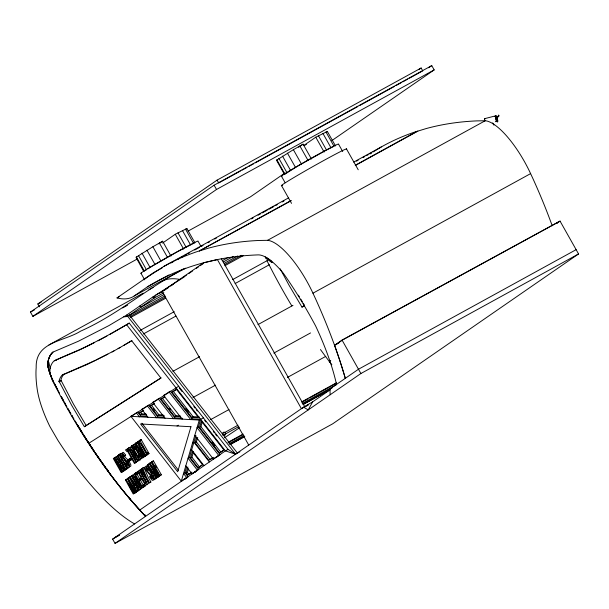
<?xml version="1.0" encoding="UTF-8"?>
<svg xmlns="http://www.w3.org/2000/svg" width="609" height="609" viewBox="0 0 609 609"><rect width="100%" height="100%" fill="white"/><g stroke="black" fill="none" stroke-linecap="round" stroke-linejoin="round"><path stroke-width="0.91" d="M140.283 454.596L138.19 455.418L139.644 457.717L141.136 458.859L141.851 457.823L140.9 455.09L137.68 450.835L135.967 446.344L134.338 444.532L133.508 444.509L133.249 446.009L134.726 449.267L136.568 447.996M139.073 449.518L139.042 450.089L137.68 450.835M123.102 471.259L119.41 464.705L119.874 464.385L124.129 470.544L126.063 469.402L124.7 470.148L120.148 463.571L119.63 461.47L116.936 457.313L115.946 456.94L114.637 457.709L122.5 471.671L124.457 470.506L123.071 468.055M123.536 465.748L121.45 461.957M143.214 457.07L142.879 457.998L142.057 457.968M138.882 459.825L137.482 461.515M154.815 478.956L154.511 479.717L153.597 479.633M161.141 377.93L84.339 426.711L71.603 405.198L58.997 381.173A70.895 22.952 61.2 0 1 62.095 375.243L63.8 374.253M86.242 425.661L73.506 404.148L60.908 380.123A70.895 22.952 61.2 0 1 63.998 374.2L95.499 360.376M203.376 417.827L199.295 420.065L181.292 481.156L130.897 416.335L137.718 412.103L140.786 416.054L147.424 416.411M184.908 472.759L187.991 476.725L186.636 477.471L183.553 473.505L184.908 472.759L186.666 466.806M189.422 457.45L198.671 469.341L197.316 470.087L188.059 458.196L189.422 457.45L195.915 435.412M198.412 426.939L220.032 454.588L218.669 455.334L197.05 427.685L198.412 426.939L200.658 419.319L192.086 418.855L190.731 419.601L169.119 391.975L163.661 395.454L182.167 419.129M191.02 472.843L187.473 475.096L186.042 473.254L187.884 466.989M190.548 457.945L192.391 451.703L202.523 464.697L198.153 467.72L190.548 457.945L191.911 457.199L193.487 451.848M213.203 457.321L208.834 460.343L195.047 442.69L196.623 437.331M199.546 427.434L201.381 421.192L223.884 449.944L219.506 452.967L199.546 427.434L200.901 426.688L202.477 421.337M186.042 473.254L187.397 472.508L188.455 468.93M195.047 442.69L196.41 441.936L197.719 437.475M128.819 464.279L127.517 462.315L126.154 463.061L125.888 463.898L128.408 467.088L129.542 466.882C130.197 461.211 122.409 459.414 122.021 454.527A1.758 0.571 61.2 0 1 122.896 454.984L124.03 456.681L124.289 455.882L125.644 455.136L123.437 452.335L122.242 452.776M125.644 455.136L125.393 455.935L124.03 456.681M127.251 463.144L127.517 462.315M147.858 469.973L148.116 469.174L149.479 468.428L149.22 469.227L147.858 469.973L146.723 468.275A1.758 0.571 61.2 0 0 145.856 467.819C146.236 472.706 154.031 474.502 153.377 480.174L152.235 480.379L149.723 477.19L149.989 476.352L151.344 475.606L151.078 476.444M142.795 476.969C142.772 474.761 140.458 469.044 137.649 471.572L145.513 485.525C148.84 484.071 145.505 480.295 144.478 478.347A2.976 0.967 61.2 0 0 143.176 477.06L142.795 476.969L144.539 476.314A2.976 0.967 61.2 0 1 145.84 477.593C146.868 479.549 150.202 483.325 146.876 484.779M144.158 476.223L143.884 474.396M146.069 466.068L147.271 465.634L148.954 467.598M330.009 389.874L312.6 401.902L308.207 409.926L303.602 407.155L112.627 539.102L115.04 543.388L332.697 423.811L578.55 253.945L560.036 221.09L342.068 340.119L334.547 345.318A276.752 89.599 61.2 0 1 345.311 378.341A246.074 79.665 61.2 0 0 315.668 299.065L312.95 293.195A57.581 18.643 61.2 0 0 267.541 240.327L258.863 240.479A1833.996 593.767 61.2 0 0 208.468 248.16L196.722 251.753A1833.996 593.767 61.2 0 0 163.608 266.544L143.351 279.714L145.856 278.343M170.962 256.062L162.603 241.225L152.889 246.744L136.02 257.318L143.8 271.614M186.544 228.992L186.879 228.527L194.926 242.816M311.45 158.995L303.092 144.158L293.371 149.685L276.509 160.251L284.555 174.532M327.025 131.925L327.36 131.46L335.414 145.749M134.604 444.09L135.251 443.641L136.195 444.167M497.119 117.857L499.152 115.855A3.228 0.624 75.5 0 0 498.322 116.159L495.977 118.275M94.669 342.464C81.477 349.581 67.127 354.446 53.82 361.145A87.308 28.265 61.2 0 0 50.007 368.437L49.892 372.959L52.214 380.008A22.327 7.224 61.2 0 0 53.759 383.152L60.542 396.116A212.046 68.65 61.2 0 0 134.444 503.986L145.551 516.356L144.912 514.59M56.987 359.249L56.538 359.653A87.308 28.265 61.2 0 0 56.028 360.178M284.289 174.547L298.258 165.793L325.876 150.377M39.448 306.822L37.834 303.967L217.093 180.112L421.146 68.01L422.753 70.865L409.431 78.188M137.109 259.091L32.863 316.36L30.45 312.074L214.094 185.189L431.751 65.612L434.171 69.898L331.798 140.626M32.863 316.36L216.507 189.475L434.171 69.898M158.858 243.813L162.603 241.225M298.593 147.264L303.092 144.158M162.542 243.067L175.278 234.259L186.879 228.527M303.777 145.482L315.767 137.2L327.36 131.46M418.802 69.632L421.146 68.01M428.629 67.774L431.751 65.612M284.905 173.025L250.52 196.783L187.975 231.146M183.408 268.927L134.208 295.959A151.748 49.131 61.2 0 1 117.012 297.915L153.826 272.474L162.169 267.899M134.208 295.959L147.378 286.862L169.058 274.948M134.581 523.938A163.052 52.785 61.2 0 1 57.809 440.17L49.869 426.483A62.993 20.394 61.2 0 1 37.21 389.242A136.972 44.343 61.2 0 1 36.182 367.653C35.314 341.39 63.739 341.824 80.571 331.167C118.222 314.564 149.007 286.413 185.73 268.181M183.964 277.156L153.011 296.857L126.672 315.059L108.942 325.579L78.363 341.246L52.991 352.078L50.57 354.811L48.796 358.579L47.852 362.591L48.21 367.493M166.348 289.077L168.655 287.478M170.962 285.887L173.268 284.289M184.04 276.844L186.354 275.253M188.661 273.654L192.505 270.997M196.357 268.341L198.663 266.75M200.201 265.684L203.277 263.56M123.741 316.855L127.471 316.49L153.818 298.288L163.821 292.792M369.99 153.932L371.482 152.897L369.815 153.818M113.35 458.6L113.944 458.189L121.808 472.15L121.221 472.554L113.35 458.6L115.299 457.443L114.713 457.854M117.385 455.814L117.979 455.403L121.381 461.432L122.744 460.686L119.341 454.649L117.385 455.814L125.248 469.767L127.205 468.61L123.528 462.079L122.165 462.825L125.85 469.356M119.082 454.641L121.039 453.477L119.082 454.641L122.485 460.67L121.381 461.432M125.812 449.99L129.199 447.836L125.812 449.99L126.626 451.436L129.314 449.777L135.921 461.5M131.377 446.146L133.325 444.989L131.377 446.146L138.03 458.021L138.015 459.468L138.799 460.861L139.453 459.909L139.096 458.577L131.97 445.735M144.379 456.742L144.866 456.407L143.024 457.488L135.236 443.481L137.185 442.324L139.735 446.184M137.345 442.02L139.286 440.87L137.345 442.02L142.963 453.872L135.822 443.07M149.022 453.538L147.096 454.672L140.595 443.131L140.131 444.144L139.339 442.751L139.804 440.322L141.159 439.576L149.022 453.538L148.459 453.926L147.53 452.274M118.747 455.068L119.341 454.649M129.618 447.554L131.042 446.74L132.762 448.011M137.185 442.324L135.236 443.481M139.37 440.619L141.159 439.576M130.022 449.29L127.951 450.523L135 463.03L134.406 463.441L127.357 450.934M127.989 450.69L128.712 450.188M134.726 449.267L136.644 448.133M122.165 462.825L123.269 462.064L126.946 468.595L128.91 467.438L126.946 468.595M127.388 460.366L129.93 458.805L127.388 460.366L128.172 461.767L130.714 460.198L129.534 461.013M128.994 459.262L130.356 458.508L131.141 459.909L132.32 459.095L129.778 460.655L128.994 459.262L131.536 457.694M124.129 470.544L124.7 470.148M143.511 457.153L137.847 446.991L144.28 456.621L144.615 456.392L139.628 445.758L145.391 455.859L147.233 454.778L140.687 443.329M145.391 455.859L147.233 454.778M122.576 471.808L123.17 471.404L121.808 472.15M123.863 470.924L124.457 470.506M126.611 469.021L127.205 468.61M135.761 462.695L136.363 462.284L135 463.03M145.635 455.875L145.977 455.646L144.28 456.621M140.161 460.115L140.717 458.569M134.604 493.26L135.091 492.917L133.242 494.006L125.462 479.991L127.41 478.841L129.953 482.693M126.048 479.587L133.181 490.382L127.57 478.537L129.511 477.387L133.249 483.927M139.712 489.727L140.283 489.331L138.357 490.473L136.18 487.093L135.305 487.695L137.078 491.356L136.515 491.745L129.565 477.159L131.498 476.01L136.15 483.066M145.178 485.952L142.148 487.855L134.285 473.893L137.307 471.998L138.121 473.444L135.693 474.929L138.296 479.549L140.519 478.202L141.296 479.58L139.073 480.927L141.958 486.043L144.394 484.551L145.178 485.952L143.511 487.109M140.709 469.455L145.163 475.736L142.011 468.557L143.937 467.415L148.101 477.083L150.88 482.016L148.946 483.158L146.168 478.225L140.154 469.836L142.072 468.709L143.557 470.803M155.181 476.109L156.247 478.309L154.321 479.443L147.37 464.857L149.304 463.708L154.473 471.549M160.106 475.637L157.152 477.486L149.365 463.472L151.314 462.322L153.864 466.174M149.951 463.068L157.092 473.863L151.474 462.018L153.415 460.868L161.362 474.769L158.409 476.619L151.976 466.989L157.64 477.151M127.41 478.841L125.462 479.991M129.511 477.387L127.57 478.537M131.498 476.01L129.565 477.159M132.853 475.073L134.81 474.396M137.307 471.998L134.285 473.893M142.072 468.709L140.154 469.836M143.937 467.415L142.011 468.557M149.304 463.708L147.37 464.857M151.314 462.322L149.365 463.472M153.415 460.868L151.474 462.018M135.693 474.929L138.121 473.444M140.519 478.202L139.659 478.803L137.055 474.183M336.351 344.268L342.996 339.677L558.232 222.14L556.74 223.168M139.073 480.927L141.296 479.58M154.884 479.055L153.11 475.393L153.986 474.792L156.163 478.172L158.089 477.03L156.163 478.172M141.958 486.043L144.394 484.551M133.729 493.671L128.073 483.5L134.498 493.138L134.84 492.902L129.854 482.267L135.609 492.369L137.451 491.288M135.609 492.369L138.441 490.61L137.017 487.68M138.357 490.473L138.921 490.085L130.143 476.756M161.362 474.769L159.52 475.85L153.757 465.756L158.743 476.383M135.86 492.392L136.203 492.156L134.498 493.138M137.878 490.999L138.441 490.61M140.717 489.035L142.026 487.946L141.981 486.53M150.309 482.404L150.88 482.016M155.683 478.697L156.247 478.309M158.507 476.74L158.995 476.405M330.74 360.558L329.279 361.571L329.834 362.553M224.112 434.917L225.665 433.844M239.489 427.784L224.607 437.719M187.473 475.096L191.85 472.074M198.153 467.72L202.424 464.956M213.104 457.58L210.189 459.597L196.41 441.936M219.506 452.967L223.785 450.203M186.636 477.471L181.292 481.156L182.654 480.41M185.806 465.855L191.972 473.779L197.316 470.087M194.804 435.313L213.333 459.026L218.669 455.334M139.941 509.923L225.376 450.896L228.093 449.404L235.554 454.169L239.931 451.764M184.778 479.138L187.831 477.03M197.742 470.178L194.697 472.287L196.052 471.541M216.819 457.001L219.864 454.893M185.372 478.918L187.663 477.334M556.991 223.191L560.036 221.09M330.162 394.754L329.941 388.953L358.48 369.237L576.137 249.66M306.654 406.005L308.207 404.932L301.409 408.669L217.421 259.617L203.726 262.768L162.177 291.475L248.723 445.072M115.04 543.388L360.893 373.523L578.55 253.945M145.011 270.662L146.449 269.726L138.403 255.437M84.339 426.711L160.829 377.961L131.651 340.675L124.091 345.196M280.148 268.782L289.26 285.621L301.995 307.126L304.386 305.604M147.964 417.264L141.821 409.37L148.695 405.107L157.937 416.99L164.529 417.348M165.054 418.2L152.737 402.412L159.558 398.187L174.966 417.919L182.67 418.337M88.564 443.428L178.665 386.251M146.518 414.942L140.405 414.607L139.225 413.085L143.694 410.238M164.476 415.924L157.556 415.544L150.202 406.089L154.617 403.28M180.713 416.807L174.585 416.472L161.073 399.169L164.795 396.794M171.997 392.204L176.458 389.357L198.717 417.789L191.706 417.409L171.997 392.204L176.328 389.562M139.225 413.085L142.818 410.915M150.202 406.089L154.503 403.47M161.073 399.169L164.666 396.992M228.093 449.404L129.237 323.097L110.183 334.257M125.53 325.373L129.237 323.097M147.888 268.79L149.342 267.899M152.242 266.125L150.065 267.458L142.019 253.177M372.99 151.984L381.264 146.967A1833.996 593.767 61.2 0 1 414.379 132.176L426.125 128.575A1833.996 593.767 61.2 0 1 476.52 120.902L485.198 120.742A57.581 18.643 61.2 0 1 530.606 173.618L533.324 179.488A246.074 79.665 61.2 0 1 552.203 225.741M124.792 325.83L98.079 340.819M131.94 340.621L118.093 348.63M152.935 265.722L177.402 251.745L194.659 242.831M303.602 407.155L312.6 401.902M112.627 539.102L119.174 535.281M304.804 145.292L306.426 144.356M112.048 351.972L119.996 347.587M240.357 171.076L218.7 182.966L217.093 180.112M242.024 170.155L247.018 167.414M248.685 166.493L253.687 163.752M255.346 162.839L357.795 106.552M359.455 105.639L394.442 86.425M396.101 85.504L401.103 82.763M402.77 81.85L407.764 79.101M37.834 303.967L41.168 302.133M30.45 312.074L34.622 309.783M163.608 266.544L288.704 197.818M353.745 162.085L381.264 146.967M171.342 262.86L173.009 261.939M178.011 259.19L179.678 258.277M181.345 257.356L183.012 256.442M184.687 255.529L186.354 254.608M188.021 253.694L189.688 252.781M194.69 250.025L199.691 247.277M201.358 246.363L203.033 245.45M208.034 242.694L209.702 241.781M214.703 239.032L216.37 238.119M251.395 218.875L253.062 217.961M258.071 215.205L260.568 213.835M262.243 212.914L267.244 210.166M268.912 209.252L273.913 206.504M275.58 205.591L277.247 204.67M282.256 201.922L283.923 201.008M356.471 161.149L358.145 160.228M363.147 157.48L364.814 156.566M366.481 155.645L368.148 154.732M291.079 200.551L199.349 250.946L291.087 200.757M355.291 165.275L417.005 131.369M355.306 165.473L417.85 131.11M117.012 297.915L119.516 296.537M148.984 289.717L153.156 287.425M48.964 344.93L143.199 293.157M122.645 307.918L127.646 305.17M165.579 289.602L155.904 294.977L153.818 298.288L153.011 296.857M159.68 293.195L161.347 292.274M222.201 260.721L228.04 257.508M163.996 294.558L140.649 307.385L139.842 305.954M223.206 262.03L233.209 256.534M129.146 315.569L165.001 295.867M224.211 263.339L237.556 256.008M267.541 240.327L485.198 120.742M129.709 316.741L165.572 297.04M224.782 264.512L241.461 255.346M130.585 317.51L165.61 298.265M224.82 265.737L243.166 255.658M140.055 330.466L174.25 311.679M232.623 279.615L267.648 260.37M143.397 333.938L175.917 316.071M235.127 283.543L269.323 264.755M58.921 381.531L60.824 380.48M59.073 381.828L60.984 380.785M312.95 293.195L530.606 173.618M172.91 371.338L199.6 356.676M257.972 324.605L292.998 305.36M301.995 307.126L304.036 306.007M169.119 391.975L170.482 391.222L192.086 418.855M163.661 395.454L165.024 394.708M152.737 402.412L154.1 401.666M141.821 409.37L143.176 408.624M132.26 415.589L130.897 416.335L199.295 420.065M140.405 414.607L141.768 413.861L146.13 414.097M140.786 416.054L139.431 416.8L136.355 412.856M157.556 415.544L158.919 414.798L163.242 415.034M192.962 397.532L215.479 385.162M273.852 353.091L310.544 332.933M157.937 416.99L156.574 417.736L147.332 405.86M174.585 416.472L175.94 415.726L180.317 415.962M174.966 417.919L173.603 418.665L158.203 398.933M114.637 457.709L117.781 456.255M191.706 417.409L193.068 416.663L199.204 416.998M177.021 425.965L178.376 425.219M120.148 463.571L121.511 462.825M138.19 455.418L139.552 454.672L139.811 455.136M210.661 419.609L229.007 409.53M287.379 377.458L325.739 356.387M137.649 471.572L140.298 470.003M192.558 442.941L193.921 442.195L209.351 461.965M190.305 450.576L191.668 449.83L204.015 465.657M238.028 425.181L222.338 433.806L223.138 435.229L238.827 426.612M153.11 475.393L154.473 474.647M135.305 487.695L136.667 486.949M227.941 442.408L243.128 434.057M301.409 402.039L336.381 382.833M228.71 442.347L242.884 434.56M302.932 401.575L307.933 398.826M309.6 397.905L335.452 383.708M228.954 443.717L243.935 435.481M302.216 403.47L336.351 384.721M229.738 444.463L244.734 436.227M303.046 404.193L330.535 389.09M230.164 444.296L244.316 436.516M303.427 404.049L330.07 389.41M230.522 444.41L244.696 436.623M303.076 404.551L330.596 389.433M213.333 459.026L214.695 458.272M191.972 473.779L193.335 473.033M114.827 537.587L119.356 535.098M334.547 345.318L338.848 342.905M106.88 336.092L79.543 349.954L54.262 360.749M113.952 350.921L87.338 364.38L62.255 375.098M107.854 354.172L96.275 359.995M329.941 388.953L332.248 387.842M484.695 118.648L495.939 115.748M335.14 145.764L335.681 145.734M129.77 466.342L130.676 466.425L130.92 465.04L129.1 461.203M151.504 472.797L147.949 469.501M141.334 470.392L141.737 470.795M128.377 460.259L124.426 456.643L123.429 454.953M129.161 314.762L237.457 453.126M179.183 387.864L182.106 391.602M193.822 406.568L194.994 408.068M196.167 409.56L197.339 411.06M204.677 420.438L205.834 421.915M213.333 431.492L214.482 432.969M215.639 434.445L216.796 435.915M126.512 324.589L225.376 450.896L235.554 454.169L126.672 315.059L127.471 316.49M173.352 391.458L193.068 416.663M200.901 426.688L220.869 452.213M185.859 408.395L188.775 412.133M212.046 441.883L214.969 445.621M162.428 398.415L175.94 415.726M169.477 408.403L170.619 409.865M151.557 405.343L158.919 414.798M191.911 457.199L199.508 466.974M153.521 408.814L154.678 410.299M140.58 412.339L141.768 413.861M187.397 472.508L188.836 474.35M141.897 423.225L178.467 470.262M152.22 476.992L152.653 477.57M95.004 452.517L110.587 474.586A218.555 70.758 61.2 0 0 145.551 516.356A220.26 71.306 61.2 0 1 106.065 468.351M96.389 454.565L94.783 452.198A218.228 70.652 61.2 0 1 93.786 450.713M147.949 464.454L156.726 477.783M86.044 438.845L85.047 437.315A218.555 70.758 61.2 0 1 79.756 428.797M87.034 440.368L88.023 441.898M89.508 444.182L90.497 445.712M90.985 446.458L93.405 450.188M106.537 468.336L108.562 471.465M109.574 473.026L110.587 474.586A226.411 73.301 61.2 0 1 96.854 455.25M77.236 424.633L78.774 427.038M79.794 428.645L80.814 430.251M89.5 443.892L91.54 447.105M92.568 448.711L94.098 451.117M149.989 476.352C157.48 484.368 146.982 470.978 145.817 470.232C142.788 466.57 146.723 464.705 148.116 469.174M126.154 463.061C133.653 471.077 123.155 457.686 121.983 456.94C118.953 453.279 122.889 451.414 124.289 455.882M298.357 295.159L299.339 296.773M300.8 299.186L302.27 301.607M303.252 303.213L304.226 304.827M133.455 449.016L134.216 450.287M152.052 461.614L160 475.522M137.923 441.616L145.871 455.524M128.149 478.134L136.096 492.034M155.561 465.778L156.452 467.339M492.643 122.904L493.891 125.119M346.452 148.885L358.221 169.774M342.7 151.527L338.535 144.135A32.81 1.028 -29.4 0 0 307.682 160.258A32.81 1.028 -29.4 0 0 282.036 176.123M325.967 131.978L334.014 146.267L326.515 150.035L318.461 135.754M322.93 133.44L330.976 147.728M315.767 137.2L324.125 152.029M299.879 145.962L307.933 160.243M293.371 149.685L301.425 163.966M287.44 153.141L295.494 167.429M282.507 156.11L290.554 170.391M278.892 158.37L286.938 172.659M276.844 159.786L284.89 174.075M281.434 176.153L285.134 182.723M281.571 185.684L291.528 203.36M342.068 340.119L360.893 373.523M214.094 185.189L216.507 189.475M221.288 258.581L304.804 406.804M200.841 246.143L198.054 241.202A32.81 1.028 -29.4 0 0 167.201 257.325A32.81 1.028 -29.4 0 0 141.547 273.182M185.479 229.045L193.525 243.334M182.441 230.507L190.495 244.795M177.98 232.821L186.027 247.102M175.278 234.259L183.636 249.096M159.398 243.029L167.445 257.31M152.889 246.744L160.936 261.033M146.959 250.208L155.006 264.496M136.355 256.853L144.409 271.134M140.945 273.213L144.66 279.813M139.804 440.322L147.667 454.284M135.822 448.057L136.081 448.521M135.502 448.848L138.981 455.022M135.282 448.879L134.353 446.009L135.502 446.922L136.819 449.937C136.926 450.493 144.424 461.896 138.753 455.03M135.868 453.225L136.698 454.687M131.475 449.381L135.502 456.529M149.517 482.762L146.739 477.829L142.575 468.169M127.844 448.589L128.659 450.036M141.25 473.315L142.072 474.776M143.724 477.715L145.84 481.468M130.174 458.44L130.958 459.841M140.435 480.181L143.321 485.297M128.568 459.551L129.359 460.944M143.031 485.304L143.823 486.698M135.944 472.744L136.759 474.19M139.164 478.948L139.941 480.334M135.16 477.7L139.636 485.639M124.282 459.224L126.596 463.327M119.684 454.223L127.547 468.184M137.109 455.425L137.847 456.811M50.92 376.172L53.44 381.485M52.747 380.206L51.62 377.808A23.386 7.574 61.2 0 1 47.989 361.639A92.522 29.955 61.2 0 1 52.991 352.078A95.506 30.922 61.2 0 0 47.989 361.639L48.149 367.151L50.821 375.928M50.958 376.255L50.067 373.972M51.156 376.758L48.355 368.217M49.542 372.487L49.801 373.226M49.306 371.756L48.522 368.955A23.34 7.559 61.2 0 1 47.989 361.639L48.857 362.408L50.273 368.696M130.372 499.06L130.463 499.54L128.636 497.325A1.637 0.533 61.2 0 1 128.788 497.043M140.732 439.873L140.877 440.611M147.378 286.862A1959.678 634.464 61.2 0 1 204.251 262.616L214.566 260.157A1959.678 634.464 61.2 0 1 258.109 254.889A58.205 18.841 61.2 0 1 283.421 273.365A169.401 54.848 61.2 0 1 315.645 325.998A127.372 41.237 61.2 0 1 336.526 384.408M78.797 427.229A218.555 70.758 61.2 0 1 77.381 424.876M76.909 424.092A218.555 70.758 61.2 0 1 75.493 421.725M72.692 416.967A218.555 70.758 61.2 0 1 71.771 415.376M69.472 411.379A218.555 70.758 61.2 0 0 70.85 413.777A220.26 71.306 61.2 0 1 69.966 412.186M69.015 410.573A218.555 70.758 61.2 0 1 67.652 408.167M65.407 404.14A218.555 70.758 61.2 0 1 64.508 402.519M63.625 400.897A218.555 70.758 61.2 0 1 61.425 396.84M57.535 389.509A218.555 70.758 61.2 0 1 54.163 382.962M105.54 467.613A220.26 71.306 61.2 0 1 95.59 453.355M94.037 451.048A220.26 71.306 61.2 0 1 88.899 443.253M87.886 441.677A220.26 71.306 61.2 0 1 85.854 438.503M84.841 436.912A220.26 71.306 61.2 0 1 82.832 433.707M81.834 432.101A220.26 71.306 61.2 0 1 80.342 429.68M78.85 427.244A220.26 71.306 61.2 0 1 77.373 424.8M75.904 422.341A220.26 71.306 61.2 0 1 74.93 420.705M74.016 419.167A220.26 71.306 61.2 0 1 71.755 415.292M69.076 410.626A220.26 71.306 61.2 0 1 68.185 409.065M66.868 406.713A220.26 71.306 61.2 0 1 61.243 396.474M59.545 393.307A220.26 71.306 61.2 0 1 54.574 383.754M162.375 281.008A199.318 64.531 61.2 0 1 179.792 279.447M93.596 450.409A226.411 73.301 61.2 0 1 91.274 446.915M90.353 445.506A226.411 73.301 61.2 0 1 88.975 443.39M88.054 441.974A226.411 73.301 61.2 0 1 85.313 437.688M84.864 436.973A226.411 73.301 61.2 0 1 83.502 434.818M82.596 433.372A226.411 73.301 61.2 0 1 80.35 429.748M79.908 429.018A226.411 73.301 61.2 0 1 78.569 426.825M53.935 382.536A30.526 9.881 61.2 0 1 53.714 382.102M53.272 381.249A30.526 9.881 61.2 0 1 53.059 380.815M52.633 379.955A30.526 9.881 61.2 0 1 52.222 379.095M52.016 378.669A30.526 9.881 61.2 0 1 51.62 377.808M92.789 449.221A218.228 70.652 61.2 0 1 91.799 447.722M90.315 445.468A218.228 70.652 61.2 0 1 87.361 440.916M86.874 440.147A218.228 70.652 61.2 0 1 83.463 434.773M82.497 433.22A218.228 70.652 61.2 0 1 79.14 427.769M331.867 364.791A220.26 71.306 61.2 0 1 320.479 349.536M291.818 305.901A220.26 71.306 61.2 0 1 269.102 264.877A23.34 7.559 61.2 0 1 267.008 260.743M282.667 185.296A37.446 1.172 -29.4 0 1 311.953 167.094A37.446 1.172 -29.4 0 1 346.239 149.35M496.601 116.509A3.228 0.624 75.5 0 1 497.728 121.731A3.228 0.624 75.5 0 1 496.099 118.816A3.228 0.624 75.5 0 1 496.343 116.06M484.726 121.176A3.228 0.624 75.5 0 1 485.099 118.961M496.617 116.829A2.794 0.54 75.5 0 1 497.606 120.468A2.794 0.54 75.5 0 1 497.043 121.199A2.794 0.54 75.5 0 1 495.962 117.682M495.893 116.623A2.794 0.54 75.5 0 1 496.053 116.167M495.581 121.709A2.794 0.54 75.5 0 1 495.368 121.313M494.516 116.563A2.794 0.54 75.5 0 1 494.675 116.608M496.335 117.491A2.794 0.54 75.5 0 1 497.111 120.788A2.794 0.54 75.5 0 1 496.609 121.442M496.388 121.054A2.794 0.54 75.5 0 1 495.939 119.889M495.734 119.197A2.794 0.54 75.5 0 1 495.574 118.489M495.376 116.761A2.794 0.54 75.5 0 1 495.536 116.304M136.507 459.483L135.929 460.45L129.671 449.335L129.991 449.115L131.354 449.967L136.507 459.483M139.743 487.002L139.172 487.969L132.907 476.855L133.226 476.634L134.589 477.486L139.743 487.002M145.993 482.785L145.33 483.713L142.369 478.461C144.402 477.547 145.3 481.445 145.993 482.785M137.527 460.571L136.119 462.261L128.255 448.3L129.679 447.486C133.714 450.371 135.883 455.913 137.527 460.571M140.763 488.091L139.354 489.781L131.491 475.827L132.914 475.005C136.949 477.898 139.118 483.432 140.763 488.091M142.156 476.238L141.532 476.976C136.233 469.859 141.547 471.922 142.156 476.238M190.96 426.726L177.691 471.762L140.542 423.971L190.96 426.726M119.143 462.665L118.626 463.312L116.022 458.691C117.857 457.877 118.755 461.295 119.143 462.665M135.312 485.754L134.597 486.248L131.407 479.709L135.312 485.754M153.118 473.452L152.402 473.947L149.213 467.407L153.118 473.452M225.01 432.504L224.645 432.283A1.637 1.553 55.4 0 0 222.521 433.539L222.544 433.966A1.637 1.553 55.4 0 0 223.191 435.039L223.556 435.252A1.637 1.553 55.4 0 0 225.673 433.996L225.657 433.578A1.637 1.553 55.4 0 0 225.01 432.504M272.078 262.646L265.669 258.269L265.25 256.922A65.445 21.186 61.2 0 1 271.66 261.299L272.078 262.646"/></g></svg>
